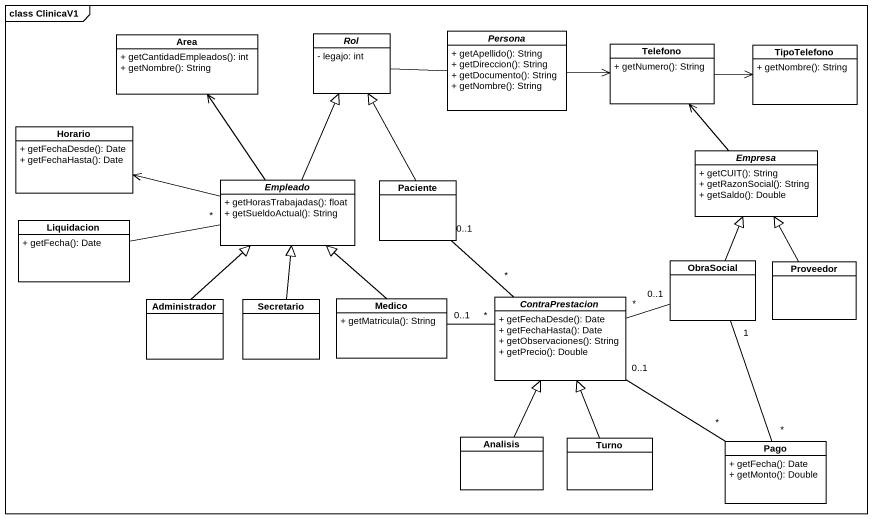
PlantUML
@startuml
mainframe class ClinicaV1
hide circle
hide empty members
skinparam classAttributeIconSize 0
class Area {
  + getCantidadEmpleados(): int
  + getNombre(): String
}
abstract class Rol {
  - legajo: int
}
abstract class Persona {
  + getApellido(): String
  + getDireccion(): String
  + getDocumento(): String
  + getNombre(): String
}
class Telefono {
  + getNumero(): String
}
class TipoTelefono {
  + getNombre(): String
}
class Horario {
  + getFechaDesde(): Date
  + getFechaHasta(): Date
}
abstract class Empresa {
  + getCUIT(): String
  + getRazonSocial(): String
  + getSaldo(): Double
}
abstract class Empleado {
  + getHorasTrabajadas(): float
  + getSueldoActual(): String
}
class Paciente
class Liquidacion {
  + getFecha(): Date
}
class ObraSocial
class Proveedor
class Administrador
class Secretario
class Medico {
  + getMatricula(): String
}
abstract class ContraPrestacion {
  + getFechaDesde(): Date
  + getFechaHasta(): Date
  + getObservaciones(): String
  + getPrecio(): Double
}
class Analisis
class Turno
class Pago {
  + getFecha(): Date
  + getMonto(): Double
}
Persona -left- Rol
Persona -right-> Telefono
Telefono -right-> TipoTelefono
Empresa -up-> Telefono
Empleado -up-> Area
Empleado -up-|> Rol
Empleado -left-> Horario
Paciente -up-|> Rol
Paciente "0..1" -- "*" ContraPrestacion
Liquidacion -right- "*" Empleado
ObraSocial -up-|> Empresa
Proveedor -up-|> Empresa
Administrador -up-|> Empleado
Secretario -up-|> Empleado
Medico -up-|> Empleado
Medico "0..1" -right- "*" ContraPrestacion
ContraPrestacion "*" -right- "0..1" ObraSocial
Analisis -up-|> ContraPrestacion
Turno -up-|> ContraPrestacion
Pago "*" -up- "1" ObraSocial
Pago "*" -up- "0..1" ContraPrestacion
@enduml
